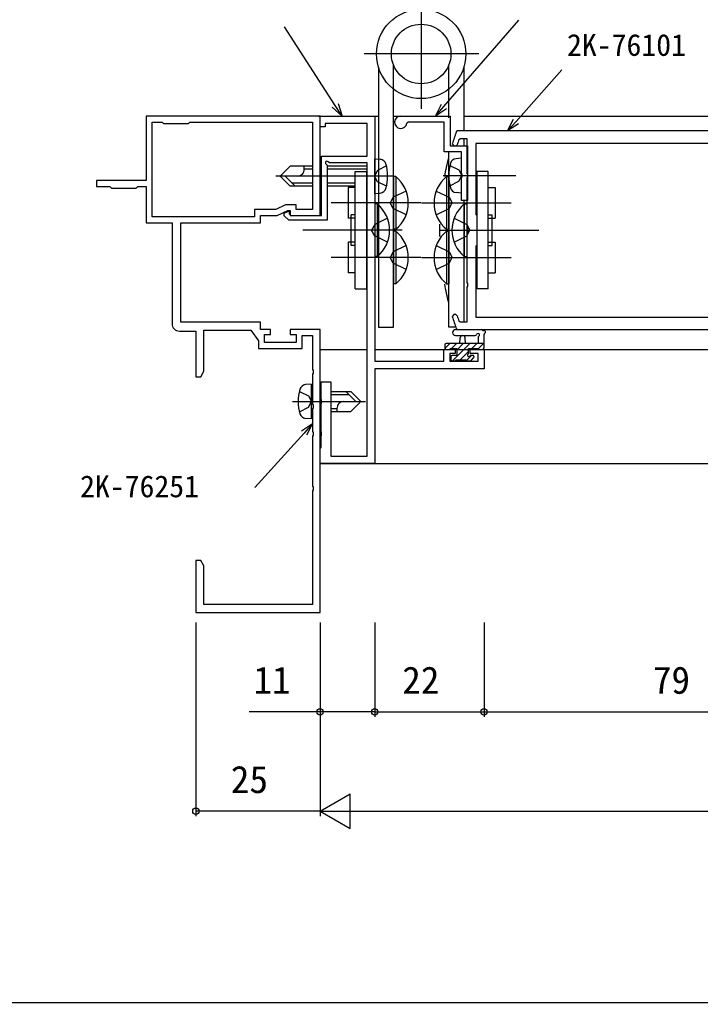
# Model space of a CAD drawing. Units: millimetres, scale not verified. Extents: x -437 to 438, y -344 to 341.
# Drawn here: x 10.6 to 147.6, y -343.7 to -145.8 of the extents above; entities that cross this region are included whole.
import ezdxf
from ezdxf.enums import TextEntityAlignment as Align

# ---------------------------------------------------------------- set-up
doc = ezdxf.new("R2010")
doc.units = ezdxf.units.MM
doc.header["$LTSCALE"] = 2
for name, color, linetype in [('0-2_YKK_11', 7, 'Continuous'), ('0-3_YKK_12', 2, 'Continuous'), ('0-4_YKK_13', 4, 'Continuous'), ('0-6_YKK_D', 6, 'Continuous'), ('0-7_YKK_ZWAK', 7, 'Continuous')]:
    doc.layers.add(name, color=color, linetype=linetype)
doc.styles.add('ＭＳ ゴシック', font='')
doc.styles.get('ＭＳ ゴシック').set_extended_font_data('MS Gothic')

msp = doc.modelspace()

# ---------------------------------------------------------------- linework, layer by layer
at = {"layer": '0-2_YKK_11'}
for points in [[(71.013, -265.2), (71.013, -208.2), (65.013, -208.2), (65.013, -209.2), (66.213, -209.2), (66.213, -210.8), (59.813, -210.8), (59.813, -209.2), (61.013, -209.2), (61.013, -208.2), (59.013, -208.2), (59.013, -206.7), (43.013, -206.7), (43.013, -186.7), (59.013, -186.7), (59.013, -185.2), (62.369, -185.2), (64.513, -184.2), (65.013, -184.2), (65.013, -185.2), (71.013, -185.2), (71.013, -165.2), (36.013, -165.2), (36.013, -178.2), (26.013, -178.2), (26.013, -179.4), (28.713, -179.4), (29.013, -179.7), (34.013, -179.7), (34.313, -179.4), (36.013, -179.4), (36.013, -186.7), (41.213, -186.7), (41.213, -207)], [(72.263, -174.86), (72.413, -175.12), (72.413, -186.2), (64.699, -186.2), (63.813, -185.314), (63.813, -184.752), (64.628, -184.372), (64.813, -184.49), (64.813, -184.9), (65.113, -185.2), (71.313, -185.2), (71.313, -173.3), (80.513, -173.3), (80.513, -166.7), (72.013, -166.7), (72.013, -167.4), (71.013, -167.4), (71.013, -165.2), (82.013, -165.2), (82.013, -214.6), (95.913, -214.6), (95.913, -212.2), (98.213, -212.2), (98.213, -213), (97.113, -213), (97.113, -214.6), (102.813, -214.6), (102.813, -213), (101.213, -213), (101.213, -212.2), (104.013, -212.2), (104.013, -216.1), (82.013, -216.1), (82.013, -235.2), (71.013, -235.2), (71.013, -232.246), (71.113, -232.073), (71.213, -231.9), (71.213, -229.658), (71.333, -229.475)], [(87.263, -165.2), (97.213, -165.2), (97.213, -171.2), (100.713, -171.2)], [(100.713, -171.2), (100.713, -182.2), (99.513, -182.2), (99.513, -177.658), (99.633, -177.475), (99.633, -176.925), (99.513, -176.742), (99.513, -172.4), (96.013, -172.4), (96.013, -166.4), (88.793, -166.4), (88.497, -166.652)], [(183.013, -168.2), (98.698, -168.2), (98.415, -168.401)], [(98.962, -169.907), (99.247, -169.7), (100.555, -169.7), (100.555, -176.742), (100.675, -176.925), (100.675, -177.475), (100.555, -177.658), (100.555, -187.742), (100.675, -187.925), (100.675, -188.475), (100.555, -188.658), (100.555, -198.742), (100.675, -198.925), (100.675, -199.475), (100.555, -199.658), (100.555, -206.7), (99.247, -206.7), (98.962, -206.493)], [(97.629, -170.813), (97.916, -171.2), (98.334, -171.2), (98.621, -170.988)], [(80.513, -233.7), (80.513, -174.6), (72.933, -174.6), (72.673, -174.45)], [(98.621, -205.412), (98.334, -205.2), (97.916, -205.2), (97.629, -205.587)], [(42.713, -208.5), (46.013, -208.5), (46.013, -217.7), (46.983, -217.7), (47.613, -216.609), (47.613, -208.3), (57.113, -208.3), (58.613, -210.442), (58.613, -212), (67.413, -212), (67.413, -209.4), (69.513, -209.4), (69.513, -216.242), (69.633, -216.425), (69.633, -216.975), (69.513, -217.158), (69.513, -223.242), (69.633, -223.425), (69.633, -223.975), (69.513, -224.158), (69.513, -228.742), (69.633, -228.925), (69.633, -229.475), (69.513, -229.658), (69.513, -239.742), (69.633, -239.925), (69.633, -240.475), (69.513, -240.658), (69.513, -263.6), (47.613, -263.6), (47.613, -255.791), (46.983, -254.7), (46.013, -254.7), (46.013, -265.2), (71.013, -265.2)], [(98.415, -207.999), (98.698, -208.2), (183.013, -208.2)], [(71.333, -229.475), (71.333, -228.925), (71.213, -228.742), (71.213, -223.158), (71.333, -222.975), (71.333, -222.425), (71.213, -222.242), (71.213, -218.7), (73.213, -218.7), (73.213, -233.7), (80.513, -233.7)]]:
    msp.add_lwpolyline(points, dxfattribs=at)
for points in [[(44.813, -166.4), (69.513, -166.4), (69.513, -184), (66.213, -184), (66.213, -183.1), (64.033, -183.1), (62.103, -184), (57.813, -184), (57.813, -185.5), (37.213, -185.5), (37.213, -166.4), (39.213, -166.4), (39.513, -166.7), (44.513, -166.7)], [(174.513, -170.7), (102.355, -170.7), (102.355, -185), (102.555, -185.2), (102.555, -191.2), (102.355, -191.4), (102.355, -205.7), (174.513, -205.7), (174.713, -205.9), (178.213, -205.9), (178.213, -190.6), (181.213, -190.6), (181.213, -185.8), (178.213, -185.8), (178.213, -170.5), (174.713, -170.5)]]:
    msp.add_lwpolyline(points, close=True, dxfattribs=at)
for centre, radius, start, end in [((87.263, -166.45), 1.25, 90, 350.7182), ((155.054, -188.2), 59.999, 160.73222, 163.15509), ((155.053, -188.2), 58.998, 161.93765, 163.03801), ((72.413, -174.6), 0.3, 30.00001, 239.99999), ((155.054, -188.2), 59.999, 196.84491, 199.26778), ((155.053, -188.2), 58.998, 196.96199, 198.06235), ((42.713, -207), 1.5, 180.00001, 269.99999)]:
    msp.add_arc(centre, radius, start, end, dxfattribs=at)
at = {"layer": '0-3_YKK_12'}
for p, q in [((70.686, -165.2), (82.763, -165.2)), ((85.763, -165.2), (96.963, -165.2)), ((99.963, -165.2), (217.657, -165.2)), ((71.013, -212.2), (80.383, -212.2)), ((82.013, -212.2), (217.657, -212.2)), ((71.013, -235.204), (217.657, -235.204))]:
    msp.add_line(p, q, dxfattribs=at)
for start, end in [(165.98674, 169.59899), (178.81416, 181.18597), (190.40117, 194.01326)]:
    msp.add_arc((155.055, -188.2), 60, start, end, dxfattribs=at)
at = {"layer": '0-4_YKK_13'}
for p, q in [((91.363, -140.296), (91.363, -163.722)), ((102.967, -152.7), (79.885, -152.7)), ((85.763, -159.746), (85.763, -154.854)), ((96.963, -159.746), (96.963, -154.854)), ((99.963, -155.353), (99.963, -168.2)), ((96.963, -165.539), (96.963, -159.746)), ((99.963, -169.7), (99.963, -171.232)), ((82.013, -173.8), (83.133, -173.898)), ((82.013, -180.8), (82.013, -173.8)), ((96.963, -207.7), (96.963, -172.399)), ((99.513, -173.7), (98.394, -173.798)), ((99.513, -180.7), (99.513, -173.7)), ((67.813, -175.9), (67.813, -175.3)), ((69.383, -175.9), (67.813, -175.9)), ((80.364, -175.3), (72.413, -175.3)), ((80.383, -175.9), (72.413, -175.9)), ((85.767, -177.3), (62.087, -177.3)), ((66.013, -179.3), (64.013, -177.3)), ((86.272, -177.4), (85.763, -177.4)), ((85.763, -177.4), (85.763, -188)), ((95.76, -177.2), (110.443, -177.2)), ((96.454, -177.4), (96.963, -177.4)), ((96.963, -177.4), (96.963, -188)), ((69.383, -178.7), (65.413, -178.7)), ((78.083, -178.7), (72.413, -178.7)), ((78.083, -179.3), (72.413, -179.3)), ((76.683, -179.6), (76.683, -185.8)), ((78.083, -179.6), (76.683, -179.6)), ((104.854, -179.6), (106.254, -179.6)), ((106.254, -179.6), (106.254, -185.8)), ((82.013, -180.8), (83.133, -180.702)), ((99.513, -180.7), (98.394, -180.602)), ((91.263, -182.7), (73.263, -182.7)), ((87.959, -182.7), (79.982, -182.7)), ((82.522, -182.9), (82.013, -182.9)), ((82.013, -182.9), (82.013, -193.5)), ((91.463, -182.7), (109.463, -182.7)), ((94.767, -182.7), (102.744, -182.7)), ((99.963, -182.2), (99.963, -206.7)), ((100.046, -182.9), (100.555, -182.9)), ((100.555, -182.9), (100.555, -193.5)), ((78.083, -185.8), (76.683, -185.8)), ((77.283, -191.3), (77.283, -185.1)), ((78.083, -185.1), (77.283, -185.1)), ((104.854, -185.1), (105.654, -185.1)), ((104.854, -185.8), (106.254, -185.8)), ((105.654, -191.3), (105.654, -185.1)), ((87.513, -188.2), (67.513, -188.2)), ((86.272, -188.4), (85.763, -188.4)), ((85.763, -188.4), (85.763, -199)), ((95.055, -188.2), (115.055, -188.2)), ((96.454, -188.4), (96.963, -188.4)), ((96.963, -188.4), (96.963, -199)), ((76.683, -190.6), (76.683, -196.8)), ((78.083, -190.6), (76.683, -190.6)), ((78.083, -191.3), (77.283, -191.3)), ((104.854, -190.6), (106.254, -190.6)), ((104.854, -191.3), (105.654, -191.3)), ((106.254, -190.6), (106.254, -196.8)), ((91.263, -193.7), (73.263, -193.7)), ((87.959, -193.7), (79.982, -193.7)), ((91.463, -193.7), (109.463, -193.7)), ((94.767, -193.7), (102.744, -193.7)), ((78.083, -196.8), (76.683, -196.8)), ((104.854, -196.8), (106.254, -196.8)), ((78.083, -200), (80.383, -200)), ((104.854, -200), (102.555, -200)), ((98.312, -207.7), (96.963, -207.7)), ((98.289, -208.2), (103.451, -208.2)), ((98.289, -209.4), (102.25, -209.403)), ((104.017, -211.9), (104.017, -209.22)), ((96.117, -211.3), (96.117, -211.9)), ((97.148, -211), (96.138, -212.01)), ((104.017, -211), (96.417, -211)), ((98.495, -211), (97.495, -212)), ((101.189, -211), (97.689, -214.5)), ((99.842, -211), (98.517, -212.325)), ((99.117, -211), (99.219, -209.856)), ((100.317, -211), (100.215, -209.856)), ((102.536, -211), (101.536, -212)), ((102.817, -209.82), (102.817, -211)), ((103.883, -211), (102.883, -212)), ((96.417, -212.2), (97.017, -212.2)), ((97.317, -213.7), (97.317, -214.2)), ((100.917, -212.619), (99.236, -214.3)), ((101.483, -213.4), (100.459, -214.424)), ((101.717, -213.4), (101.378, -213.4)), ((103.117, -212.2), (103.717, -212.2)), ((97.617, -214.5), (98.117, -214.5)), ((98.317, -214.3), (100.417, -214.3)), ((100.617, -214.5), (101.217, -214.5)), ((101.429, -214.412), (101.929, -213.912)), ((69.213, -219.2), (68.094, -219.298)), ((69.213, -219.2), (69.213, -226.2)), ((73.213, -221.3), (76.813, -221.3)), ((76.213, -220.7), (78.213, -222.7)), ((65.46, -222.7), (80.139, -222.7)), ((73.213, -224.1), (74.413, -224.1)), ((74.413, -224.1), (74.413, -224.7)), ((69.213, -226.2), (68.094, -226.102))]:
    msp.add_line(p, q, dxfattribs=at)
for points in [[(82.763, -155.353), (82.763, -207.7), (85.763, -207.7), (85.763, -159.746)], [(69.383, -175.3), (65.013, -175.3), (63.013, -177.3)], [(84.377, -175.25), (82.561, -176.155), (81.953, -177.3)], [(97.15, -175.15), (98.965, -176.055), (99.574, -177.2)], [(69.383, -179.3), (65.013, -179.3), (63.013, -177.3)], [(78.083, -200), (78.083, -176.4), (80.383, -176.4), (80.383, -200)], [(84.377, -179.35), (82.561, -178.445), (81.953, -177.3)], [(86.272, -177.4), (86.272, -188), (85.763, -188)], [(96.454, -177.4), (96.454, -188), (96.963, -188)], [(97.15, -179.25), (98.965, -178.345), (99.574, -177.2)], [(104.854, -200), (104.854, -176.4), (102.555, -176.4), (102.555, -200)], [(88.331, -180.3), (85.758, -181.555), (85.149, -182.7)], [(94.395, -180.3), (96.968, -181.555), (97.577, -182.7)], [(82.522, -182.9), (82.522, -193.5), (82.013, -193.5)], [(88.331, -185.1), (85.758, -183.845), (85.149, -182.7)], [(94.395, -185.1), (96.968, -183.845), (97.577, -182.7)], [(100.046, -182.9), (100.046, -193.5), (100.555, -193.5)], [(84.581, -185.8), (82.008, -187.055), (81.399, -188.2)], [(97.986, -185.8), (100.56, -187.055), (101.168, -188.2)], [(84.581, -190.6), (82.008, -189.345), (81.399, -188.2)], [(86.272, -188.4), (86.272, -199), (85.763, -199)], [(96.454, -188.4), (96.454, -199), (96.963, -199)], [(97.986, -190.6), (100.56, -189.345), (101.168, -188.2)], [(88.331, -191.3), (85.758, -192.555), (85.149, -193.7)], [(94.395, -191.3), (96.968, -192.555), (97.577, -193.7)], [(88.331, -196.1), (85.758, -194.845), (85.149, -193.7)], [(94.395, -196.1), (96.968, -194.845), (97.577, -193.7)], [(97.217, -212), (98.517, -212), (98.517, -213.4), (97.617, -213.4)], [(100.917, -212.939), (100.917, -212), (102.917, -212)], [(66.85, -220.65), (68.665, -221.555), (69.274, -222.7)], [(73.213, -220.7), (77.213, -220.7), (79.213, -222.7)], [(66.85, -224.75), (68.665, -223.845), (69.274, -222.7)], [(73.213, -224.7), (77.213, -224.7), (79.213, -222.7)]]:
    msp.add_lwpolyline(points, dxfattribs=at)
for radius in [9, 6]:
    msp.add_circle((91.363, -152.7), radius, dxfattribs=at)
for centre, radius, start, end in [((83.019, -175.193), 1.3, 15.88085, 85), ((98.507, -175.093), 1.3, 95, 164.11915), ((66.482, -175.967), 1.333, 270, 2.86598), ((75.613, -177.3), 9, 344.11915, 15.88085), ((105.913, -177.2), 9, 164.11915, 195.88085), ((81.88, -182.7), 6.884, 309.65098, 50.34902), ((100.847, -182.7), 6.884, 129.65098, 230.34902), ((83.019, -179.407), 1.3, 275, 344.11915), ((98.507, -179.307), 1.3, 195.88085, 265), ((78.13, -188.2), 6.884, 309.65098, 50.34902), ((104.438, -188.2), 6.884, 129.65098, 230.34902), ((81.88, -193.7), 6.884, 309.65098, 50.34902), ((100.847, -193.7), 6.884, 129.65098, 230.34902), ((98.289, -208.8), 0.6, 89.95977, 269.95977), ((99.717, -209.9), 0.5, 5.09207, 174.90793), ((102.25, -209.103), 0.3, 269.95977, 340.81024), ((102.817, -209.3), 0.3, 300, 160.81024), ((103.117, -209.82), 0.3, 120, 180), ((103.451, -208.5), 0.3, 40.52878, 90), ((103.907, -208.11), 0.3, 220.52878, 280.52878), ((104.017, -208.7), 0.3, 300, 100.52878), ((104.317, -209.22), 0.3, 120, 180), ((96.417, -211.3), 0.3, 90, 180), ((96.417, -211.9), 0.3, 180, 270), ((97.017, -212), 0.2, 270, 0), ((97.617, -213.7), 0.3, 90, 180), ((100.917, -213.4), 0.25, 123.05573, 326.94427), ((100.617, -212.939), 0.3, 303.05573, 0), ((101.378, -213.7), 0.3, 90, 146.94427), ((101.717, -213.7), 0.3, 315, 90), ((103.117, -212), 0.2, 180, 270), ((103.717, -211.9), 0.3, 270, 0), ((97.617, -214.2), 0.3, 180, 270), ((98.117, -214.3), 0.2, 270, 0), ((100.617, -214.3), 0.2, 180, 270), ((101.217, -214.2), 0.3, 270, 315), ((68.207, -220.593), 1.3, 95, 164.11915), ((75.613, -222.7), 9, 164.11915, 195.88085), ((75.745, -224.033), 1.333, 90, 182.86598), ((68.207, -224.807), 1.3, 195.88085, 265)]:
    msp.add_arc(centre, radius, start, end, dxfattribs=at)
at = {"layer": '0-6_YKK_D'}
for p, q in [((46.013, -267.2), (46.013, -306.2)), ((71.013, -267.2), (71.013, -306.2)), ((71.013, -267.2), (71.013, -306.2)), ((71.013, -267.2), (71.013, -286.2)), ((82.013, -267.2), (82.013, -286.2)), ((82.013, -267.2), (82.013, -286.2)), ((104.013, -267.2), (104.013, -286.2)), ((104.013, -267.2), (104.013, -286.2)), ((82.013, -285.2), (104.013, -285.2)), ((104.013, -285.2), (183.013, -285.2)), ((71.013, -305.2), (77.075, -301.7)), ((77.075, -308.7), (77.075, -301.7)), ((71.013, -305.2), (46.013, -305.2)), ((71.013, -305.2), (77.075, -308.7)), ((71.013, -305.2), (83.138, -305.2)), ((78.013, -305.2), (361.3, -305.2))]:
    msp.add_line(p, q, dxfattribs=at)
for points in [[(94.281, -165.2), (95.954, -163.275), (111.05, -145.9)], [(75.436, -165.2), (74.054, -163.057), (63.858, -147.248)], [(108.77, -168.2), (110.461, -166.291), (119.664, -155.9)], [(74.628, -162.687), (75.436, -165.2), (73.48, -163.427)], [(96.469, -163.723), (94.281, -165.2), (95.438, -162.827)], [(110.972, -166.744), (108.77, -168.2), (109.949, -165.838)], [(69.513, -227.154), (67.801, -229.044), (57.873, -240.005)], [(67.295, -228.585), (69.513, -227.154), (68.308, -229.503)], [(82.013, -285.2), (71.013, -285.2), (56.75, -285.2)]]:
    msp.add_lwpolyline(points, dxfattribs=at)
for centre in [(71.013, -285.2), (82.013, -285.2), (104.013, -285.2), (104.013, -285.2), (46.013, -305.2)]:
    msp.add_circle(centre, 0.637, dxfattribs=at)
at = {"layer": '0-7_YKK_ZWAK'}
msp.add_lwpolyline([(-436.7, -343.7), (438.3, -343.7), (438.3, 306.3)], dxfattribs=at)

# ---------------------------------------------------------------- texts
at = {"layer": '0-6_YKK_D', "style": 'ＭＳ ゴシック'}
for s, height, p in [('2K-76101', 4.399, (120.721, -154.4)), ('2K-76251', 4.399, (22.709, -243.297)), ('11', 5.499, (57.6, -283.2)), ('22', 5.499, (87.559, -283.2)), ('79', 5.499, (137.995, -283.2)), ('25', 5.499, (53.059, -303.2))]:
    msp.add_text(s, height=height, dxfattribs=at).set_placement(p, align=Align.BOTTOM_LEFT)

doc.saveas('drawing.dxf')
